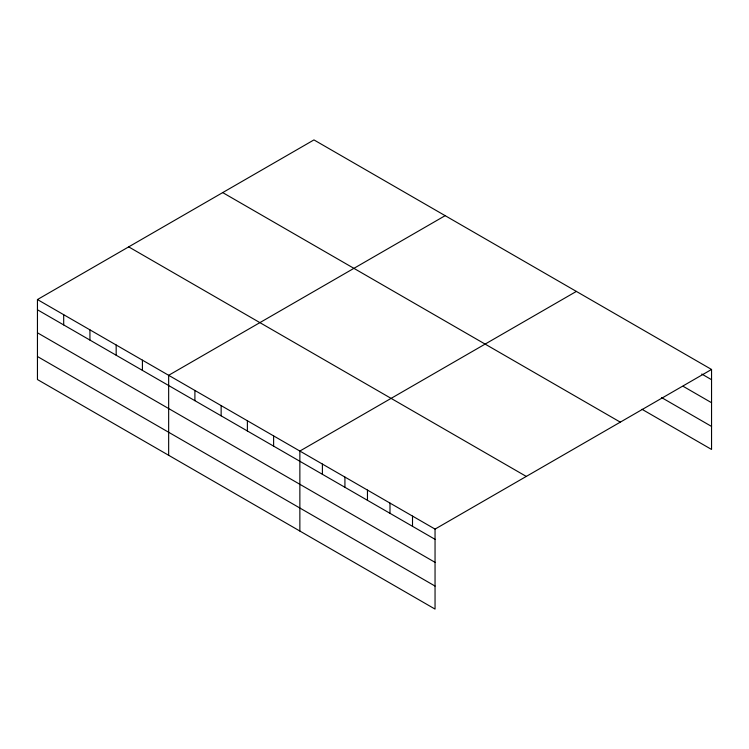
<?xml version="1.0" encoding="UTF-8"?>
<svg xmlns="http://www.w3.org/2000/svg" width="749" height="749" viewBox="0 0 749 749"><rect width="100%" height="100%" fill="white"/><g stroke="black" fill="none" stroke-linecap="round" stroke-linejoin="round"><path stroke-width="1.12" d="M435.047 562.349L435.047 529.103L37.45 299.553L37.45 379.537L435.047 609.087L435.047 562.349L37.45 332.799M641.996 409.291L711.55 449.447L711.55 369.463L313.953 139.913L37.45 299.553M445.159 215.665L168.656 375.305L168.656 455.28M576.365 291.417L299.862 451.057L299.862 531.032M435.047 529.103L711.55 369.463M701.757 374.032L711.55 379.687M683.144 386.306L711.55 402.709M661.592 397.579L711.55 426.424M222.706 192.596L620.303 422.146M128.697 246.88L526.294 476.43M37.45 309.777L435.047 539.327M37.45 356.515L435.047 586.064M412.512 516.098L412.512 526.322M389.986 503.094L389.986 513.318M367.459 490.08L367.459 500.304M344.924 477.076L344.924 487.299M322.398 464.071L322.398 474.286M273.619 435.909L273.619 446.132M247.385 420.76L247.385 430.984M221.142 405.612L221.142 415.835M194.899 390.454L194.899 400.678M142.413 360.157L142.413 370.381M116.17 345.008L116.17 355.232M89.936 329.86L89.936 340.083M63.693 314.702L63.693 324.926"/></g></svg>
